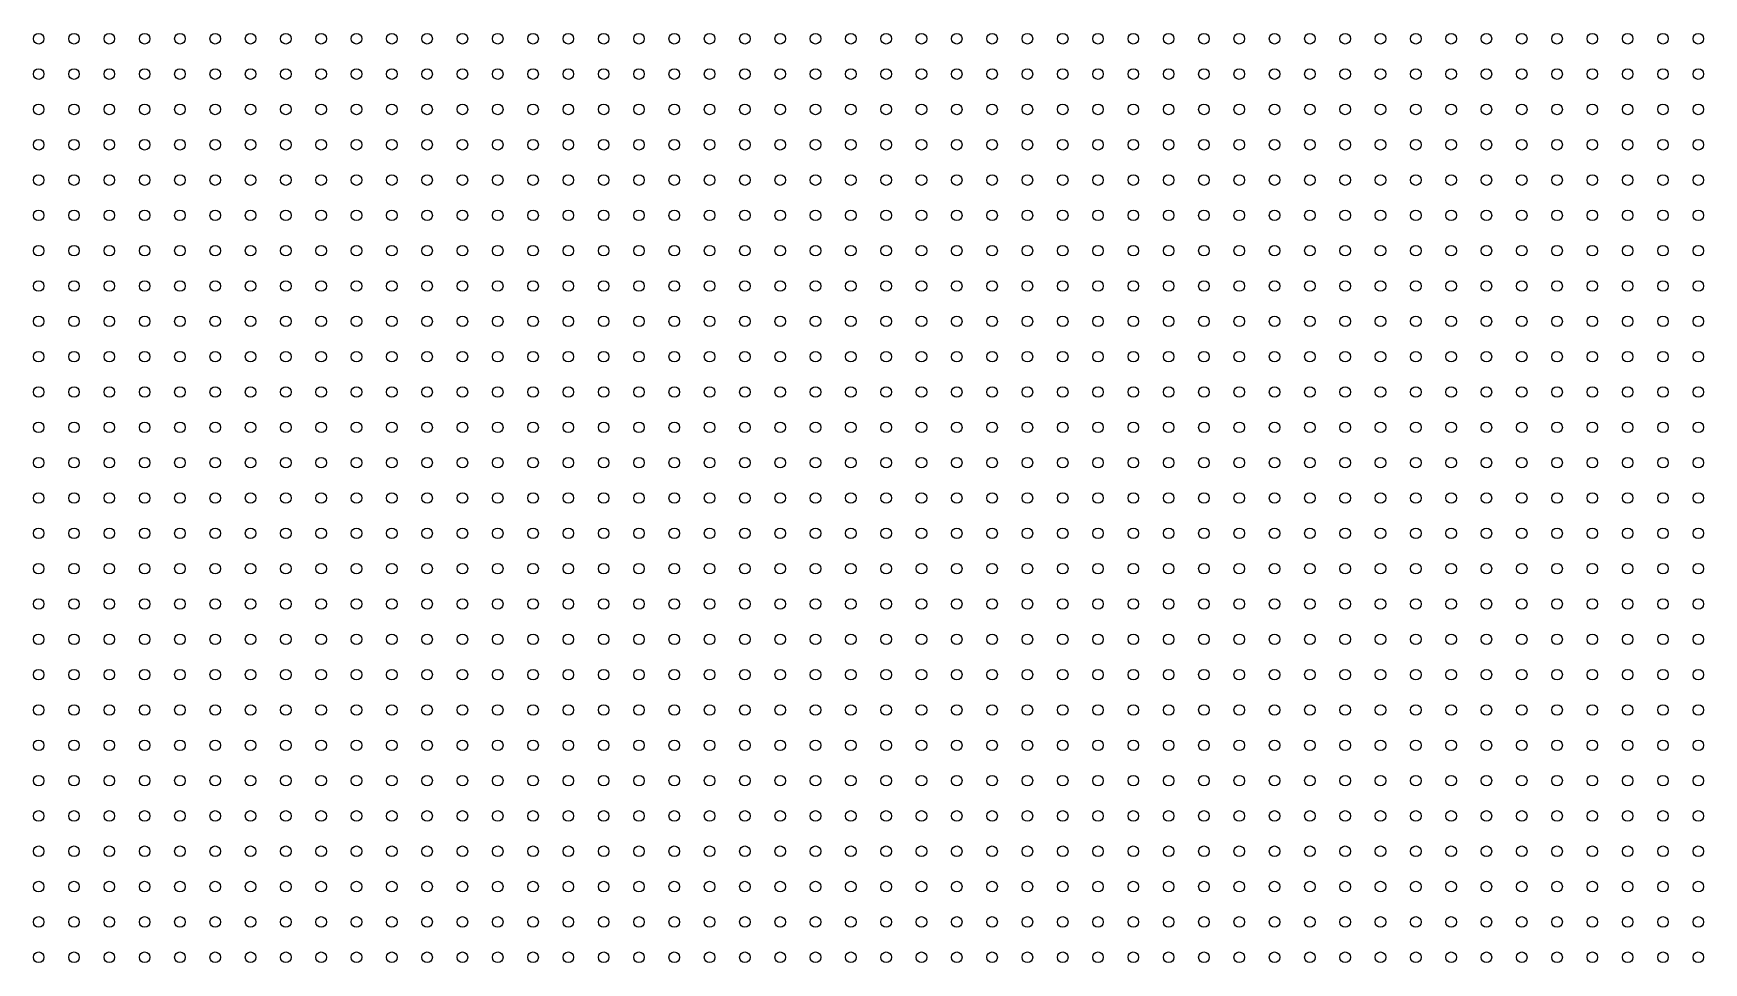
# Model space of a CAD drawing. Header units: metres. Extents: x -6 to 3826, y 14 to 2163.
# Drawn here: x 957 to 1903, y 1637 to 2163 of the extents above; entities that cross this region are included whole.
import ezdxf

# ---------------------------------------------------------------- set-up
doc = ezdxf.new("R2010")
doc.units = ezdxf.units.M

msp = doc.modelspace()

# ---------------------------------------------------------------- linework, layer by layer
for centre in [(960, 2160), (980, 2160), (1000, 2160), (1020, 2160), (1040, 2160), (1060, 2160), (1080, 2160), (1100, 2160), (1120, 2160), (1140, 2160), (1160, 2160), (1180, 2160), (1200, 2160), (1220, 2160), (1240, 2160), (1260, 2160), (1280, 2160), (1300, 2160), (1320, 2160), (1340, 2160), (1360, 2160), (1380, 2160), (1400, 2160), (1420, 2160), (1440, 2160), (1460, 2160), (1480, 2160), (1500, 2160), (1520, 2160), (1540, 2160), (1560, 2160), (1580, 2160), (1600, 2160), (1620, 2160), (1640, 2160), (1660, 2160), (1680, 2160), (1700, 2160), (1720, 2160), (1740, 2160), (1760, 2160), (1780, 2160), (1800, 2160), (1820, 2160), (1840, 2160), (1860, 2160), (1880, 2160), (1900, 2160), (960, 2140), (980, 2140), (1000, 2140), (1020, 2140), (1040, 2140), (1060, 2140), (1080, 2140), (1100, 2140), (1120, 2140), (1140, 2140), (1160, 2140), (1180, 2140), (1200, 2140), (1220, 2140), (1240, 2140), (1260, 2140), (1280, 2140), (1300, 2140), (1320, 2140), (1340, 2140), (1360, 2140), (1380, 2140), (1400, 2140), (1420, 2140), (1440, 2140), (1460, 2140), (1480, 2140), (1500, 2140), (1520, 2140), (1540, 2140), (1560, 2140), (1580, 2140), (1600, 2140), (1620, 2140), (1640, 2140), (1660, 2140), (1680, 2140), (1700, 2140), (1720, 2140), (1740, 2140), (1760, 2140), (1780, 2140), (1800, 2140), (1820, 2140), (1840, 2140), (1860, 2140), (1880, 2140), (1900, 2140), (960, 2120), (980, 2120), (1000, 2120), (1020, 2120), (1040, 2120), (1060, 2120), (1080, 2120), (1100, 2120), (1120, 2120), (1140, 2120), (1160, 2120), (1180, 2120), (1200, 2120), (1220, 2120), (1240, 2120), (1260, 2120), (1280, 2120), (1300, 2120), (1320, 2120), (1340, 2120), (1360, 2120), (1380, 2120), (1400, 2120), (1420, 2120), (1440, 2120), (1460, 2120), (1480, 2120), (1500, 2120), (1520, 2120), (1540, 2120), (1560, 2120), (1580, 2120), (1600, 2120), (1620, 2120), (1640, 2120), (1660, 2120), (1680, 2120), (1700, 2120), (1720, 2120), (1740, 2120), (1760, 2120), (1780, 2120), (1800, 2120), (1820, 2120), (1840, 2120), (1860, 2120), (1880, 2120), (1900, 2120), (960, 2100), (980, 2100), (1000, 2100), (1020, 2100), (1040, 2100), (1060, 2100), (1080, 2100), (1100, 2100), (1120, 2100), (1140, 2100), (1160, 2100), (1180, 2100), (1200, 2100), (1220, 2100), (1240, 2100), (1260, 2100), (1280, 2100), (1300, 2100), (1320, 2100), (1340, 2100), (1360, 2100), (1380, 2100), (1400, 2100), (1420, 2100), (1440, 2100), (1460, 2100), (1480, 2100), (1500, 2100), (1520, 2100), (1540, 2100), (1560, 2100), (1580, 2100), (1600, 2100), (1620, 2100), (1640, 2100), (1660, 2100), (1680, 2100), (1700, 2100), (1720, 2100), (1740, 2100), (1760, 2100), (1780, 2100), (1800, 2100), (1820, 2100), (1840, 2100), (1860, 2100), (1880, 2100), (1900, 2100), (960, 2080), (980, 2080), (1000, 2080), (1020, 2080), (1040, 2080), (1060, 2080), (1080, 2080), (1100, 2080), (1120, 2080), (1140, 2080), (1160, 2080), (1180, 2080), (1200, 2080), (1220, 2080), (1240, 2080), (1260, 2080), (1280, 2080), (1300, 2080), (1320, 2080), (1340, 2080), (1360, 2080), (1380, 2080), (1400, 2080), (1420, 2080), (1440, 2080), (1460, 2080), (1480, 2080), (1500, 2080), (1520, 2080), (1540, 2080), (1560, 2080), (1580, 2080), (1600, 2080), (1620, 2080), (1640, 2080), (1660, 2080), (1680, 2080), (1700, 2080), (1720, 2080), (1740, 2080), (1760, 2080), (1780, 2080), (1800, 2080), (1820, 2080), (1840, 2080), (1860, 2080), (1880, 2080), (1900, 2080), (960, 2060), (980, 2060), (1000, 2060), (1020, 2060), (1040, 2060), (1060, 2060), (1080, 2060), (1100, 2060), (1120, 2060), (1140, 2060), (1160, 2060), (1180, 2060), (1200, 2060), (1220, 2060), (1240, 2060), (1260, 2060), (1280, 2060), (1300, 2060), (1320, 2060), (1340, 2060), (1360, 2060), (1380, 2060), (1400, 2060), (1420, 2060), (1440, 2060), (1460, 2060), (1480, 2060), (1500, 2060), (1520, 2060), (1540, 2060), (1560, 2060), (1580, 2060), (1600, 2060), (1620, 2060), (1640, 2060), (1660, 2060), (1680, 2060), (1700, 2060), (1720, 2060), (1740, 2060), (1760, 2060), (1780, 2060), (1800, 2060), (1820, 2060), (1840, 2060), (1860, 2060), (1880, 2060), (1900, 2060), (960, 2040), (980, 2040), (1000, 2040), (1020, 2040), (1040, 2040), (1060, 2040), (1080, 2040), (1100, 2040), (1120, 2040), (1140, 2040), (1160, 2040), (1180, 2040), (1200, 2040), (1220, 2040), (1240, 2040), (1260, 2040), (1280, 2040), (1300, 2040), (1320, 2040), (1340, 2040), (1360, 2040), (1380, 2040), (1400, 2040), (1420, 2040), (1440, 2040), (1460, 2040), (1480, 2040), (1500, 2040), (1520, 2040), (1540, 2040), (1560, 2040), (1580, 2040), (1600, 2040), (1620, 2040), (1640, 2040), (1660, 2040), (1680, 2040), (1700, 2040), (1720, 2040), (1740, 2040), (1760, 2040), (1780, 2040), (1800, 2040), (1820, 2040), (1840, 2040), (1860, 2040), (1880, 2040), (1900, 2040), (960, 2020), (980, 2020), (1000, 2020), (1020, 2020), (1040, 2020), (1060, 2020), (1080, 2020), (1100, 2020), (1120, 2020), (1140, 2020), (1160, 2020), (1180, 2020), (1200, 2020), (1220, 2020), (1240, 2020), (1260, 2020), (1280, 2020), (1300, 2020), (1320, 2020), (1340, 2020), (1360, 2020), (1380, 2020), (1400, 2020), (1420, 2020), (1440, 2020), (1460, 2020), (1480, 2020), (1500, 2020), (1520, 2020), (1540, 2020), (1560, 2020), (1580, 2020), (1600, 2020), (1620, 2020), (1640, 2020), (1660, 2020), (1680, 2020), (1700, 2020), (1720, 2020), (1740, 2020), (1760, 2020), (1780, 2020), (1800, 2020), (1820, 2020), (1840, 2020), (1860, 2020), (1880, 2020), (1900, 2020), (960, 2000), (980, 2000), (1000, 2000), (1020, 2000), (1040, 2000), (1060, 2000), (1080, 2000), (1100, 2000), (1120, 2000), (1140, 2000), (1160, 2000), (1180, 2000), (1200, 2000), (1220, 2000), (1240, 2000), (1260, 2000), (1280, 2000), (1300, 2000), (1320, 2000), (1340, 2000), (1360, 2000), (1380, 2000), (1400, 2000), (1420, 2000), (1440, 2000), (1460, 2000), (1480, 2000), (1500, 2000), (1520, 2000), (1540, 2000), (1560, 2000), (1580, 2000), (1600, 2000), (1620, 2000), (1640, 2000), (1660, 2000), (1680, 2000), (1700, 2000), (1720, 2000), (1740, 2000), (1760, 2000), (1780, 2000), (1800, 2000), (1820, 2000), (1840, 2000), (1860, 2000), (1880, 2000), (1900, 2000), (960, 1980), (980, 1980), (1000, 1980), (1020, 1980), (1040, 1980), (1060, 1980), (1080, 1980), (1100, 1980), (1120, 1980), (1140, 1980), (1160, 1980), (1180, 1980), (1200, 1980), (1220, 1980), (1240, 1980), (1260, 1980), (1280, 1980), (1300, 1980), (1320, 1980), (1340, 1980), (1360, 1980), (1380, 1980), (1400, 1980), (1420, 1980), (1440, 1980), (1460, 1980), (1480, 1980), (1500, 1980), (1520, 1980), (1540, 1980), (1560, 1980), (1580, 1980), (1600, 1980), (1620, 1980), (1640, 1980), (1660, 1980), (1680, 1980), (1700, 1980), (1720, 1980), (1740, 1980), (1760, 1980), (1780, 1980), (1800, 1980), (1820, 1980), (1840, 1980), (1860, 1980), (1880, 1980), (1900, 1980), (960, 1960), (980, 1960), (1000, 1960), (1020, 1960), (1040, 1960), (1060, 1960), (1080, 1960), (1100, 1960), (1120, 1960), (1140, 1960), (1160, 1960), (1180, 1960), (1200, 1960), (1220, 1960), (1240, 1960), (1260, 1960), (1280, 1960), (1300, 1960), (1320, 1960), (1340, 1960), (1360, 1960), (1380, 1960), (1400, 1960), (1420, 1960), (1440, 1960), (1460, 1960), (1480, 1960), (1500, 1960), (1520, 1960), (1540, 1960), (1560, 1960), (1580, 1960), (1600, 1960), (1620, 1960), (1640, 1960), (1660, 1960), (1680, 1960), (1700, 1960), (1720, 1960), (1740, 1960), (1760, 1960), (1780, 1960), (1800, 1960), (1820, 1960), (1840, 1960), (1860, 1960), (1880, 1960), (1900, 1960), (960, 1940), (980, 1940), (1000, 1940), (1020, 1940), (1040, 1940), (1060, 1940), (1080, 1940), (1100, 1940), (1120, 1940), (1140, 1940), (1160, 1940), (1180, 1940), (1200, 1940), (1220, 1940), (1240, 1940), (1260, 1940), (1280, 1940), (1300, 1940), (1320, 1940), (1340, 1940), (1360, 1940), (1380, 1940), (1400, 1940), (1420, 1940), (1440, 1940), (1460, 1940), (1480, 1940), (1500, 1940), (1520, 1940), (1540, 1940), (1560, 1940), (1580, 1940), (1600, 1940), (1620, 1940), (1640, 1940), (1660, 1940), (1680, 1940), (1700, 1940), (1720, 1940), (1740, 1940), (1760, 1940), (1780, 1940), (1800, 1940), (1820, 1940), (1840, 1940), (1860, 1940), (1880, 1940), (1900, 1940), (960, 1920), (980, 1920), (1000, 1920), (1020, 1920), (1040, 1920), (1060, 1920), (1080, 1920), (1100, 1920), (1120, 1920), (1140, 1920), (1160, 1920), (1180, 1920), (1200, 1920), (1220, 1920), (1240, 1920), (1260, 1920), (1280, 1920), (1300, 1920), (1320, 1920), (1340, 1920), (1360, 1920), (1380, 1920), (1400, 1920), (1420, 1920), (1440, 1920), (1460, 1920), (1480, 1920), (1500, 1920), (1520, 1920), (1540, 1920), (1560, 1920), (1580, 1920), (1600, 1920), (1620, 1920), (1640, 1920), (1660, 1920), (1680, 1920), (1700, 1920), (1720, 1920), (1740, 1920), (1760, 1920), (1780, 1920), (1800, 1920), (1820, 1920), (1840, 1920), (1860, 1920), (1880, 1920), (1900, 1920), (960, 1900), (980, 1900), (1000, 1900), (1020, 1900), (1040, 1900), (1060, 1900), (1080, 1900), (1100, 1900), (1120, 1900), (1140, 1900), (1160, 1900), (1180, 1900), (1200, 1900), (1220, 1900), (1240, 1900), (1260, 1900), (1280, 1900), (1300, 1900), (1320, 1900), (1340, 1900), (1360, 1900), (1380, 1900), (1400, 1900), (1420, 1900), (1440, 1900), (1460, 1900), (1480, 1900), (1500, 1900), (1520, 1900), (1540, 1900), (1560, 1900), (1580, 1900), (1600, 1900), (1620, 1900), (1640, 1900), (1660, 1900), (1680, 1900), (1700, 1900), (1720, 1900), (1740, 1900), (1760, 1900), (1780, 1900), (1800, 1900), (1820, 1900), (1840, 1900), (1860, 1900), (1880, 1900), (1900, 1900), (960, 1880), (980, 1880), (1000, 1880), (1020, 1880), (1040, 1880), (1060, 1880), (1080, 1880), (1100, 1880), (1120, 1880), (1140, 1880), (1160, 1880), (1180, 1880), (1200, 1880), (1220, 1880), (1240, 1880), (1260, 1880), (1280, 1880), (1300, 1880), (1320, 1880), (1340, 1880), (1360, 1880), (1380, 1880), (1400, 1880), (1420, 1880), (1440, 1880), (1460, 1880), (1480, 1880), (1500, 1880), (1520, 1880), (1540, 1880), (1560, 1880), (1580, 1880), (1600, 1880), (1620, 1880), (1640, 1880), (1660, 1880), (1680, 1880), (1700, 1880), (1720, 1880), (1740, 1880), (1760, 1880), (1780, 1880), (1800, 1880), (1820, 1880), (1840, 1880), (1860, 1880), (1880, 1880), (1900, 1880), (960, 1860), (980, 1860), (1000, 1860), (1020, 1860), (1040, 1860), (1060, 1860), (1080, 1860), (1100, 1860), (1120, 1860), (1140, 1860), (1160, 1860), (1180, 1860), (1200, 1860), (1220, 1860), (1240, 1860), (1260, 1860), (1280, 1860), (1300, 1860), (1320, 1860), (1340, 1860), (1360, 1860), (1380, 1860), (1400, 1860), (1420, 1860), (1440, 1860), (1460, 1860), (1480, 1860), (1500, 1860), (1520, 1860), (1540, 1860), (1560, 1860), (1580, 1860), (1600, 1860), (1620, 1860), (1640, 1860), (1660, 1860), (1680, 1860), (1700, 1860), (1720, 1860), (1740, 1860), (1760, 1860), (1780, 1860), (1800, 1860), (1820, 1860), (1840, 1860), (1860, 1860), (1880, 1860), (1900, 1860), (960, 1840), (980, 1840), (1000, 1840), (1020, 1840), (1040, 1840), (1060, 1840), (1080, 1840), (1100, 1840), (1120, 1840), (1140, 1840), (1160, 1840), (1180, 1840), (1200, 1840), (1220, 1840), (1240, 1840), (1260, 1840), (1280, 1840), (1300, 1840), (1320, 1840), (1340, 1840), (1360, 1840), (1380, 1840), (1400, 1840), (1420, 1840), (1440, 1840), (1460, 1840), (1480, 1840), (1500, 1840), (1520, 1840), (1540, 1840), (1560, 1840), (1580, 1840), (1600, 1840), (1620, 1840), (1640, 1840), (1660, 1840), (1680, 1840), (1700, 1840), (1720, 1840), (1740, 1840), (1760, 1840), (1780, 1840), (1800, 1840), (1820, 1840), (1840, 1840), (1860, 1840), (1880, 1840), (1900, 1840), (960, 1820), (980, 1820), (1000, 1820), (1020, 1820), (1040, 1820), (1060, 1820), (1080, 1820), (1100, 1820), (1120, 1820), (1140, 1820), (1160, 1820), (1180, 1820), (1200, 1820), (1220, 1820), (1240, 1820), (1260, 1820), (1280, 1820), (1300, 1820), (1320, 1820), (1340, 1820), (1360, 1820), (1380, 1820), (1400, 1820), (1420, 1820), (1440, 1820), (1460, 1820), (1480, 1820), (1500, 1820), (1520, 1820), (1540, 1820), (1560, 1820), (1580, 1820), (1600, 1820), (1620, 1820), (1640, 1820), (1660, 1820), (1680, 1820), (1700, 1820), (1720, 1820), (1740, 1820), (1760, 1820), (1780, 1820), (1800, 1820), (1820, 1820), (1840, 1820), (1860, 1820), (1880, 1820), (1900, 1820), (960, 1800), (980, 1800), (1000, 1800), (1020, 1800), (1040, 1800), (1060, 1800), (1080, 1800), (1100, 1800), (1120, 1800), (1140, 1800), (1160, 1800), (1180, 1800), (1200, 1800), (1220, 1800), (1240, 1800), (1260, 1800), (1280, 1800), (1300, 1800), (1320, 1800), (1340, 1800), (1360, 1800), (1380, 1800), (1400, 1800), (1420, 1800), (1440, 1800), (1460, 1800), (1480, 1800), (1500, 1800), (1520, 1800), (1540, 1800), (1560, 1800), (1580, 1800), (1600, 1800), (1620, 1800), (1640, 1800), (1660, 1800), (1680, 1800), (1700, 1800), (1720, 1800), (1740, 1800), (1760, 1800), (1780, 1800), (1800, 1800), (1820, 1800), (1840, 1800), (1860, 1800), (1880, 1800), (1900, 1800), (960, 1780), (980, 1780), (1000, 1780), (1020, 1780), (1040, 1780), (1060, 1780), (1080, 1780), (1100, 1780), (1120, 1780), (1140, 1780), (1160, 1780), (1180, 1780), (1200, 1780), (1220, 1780), (1240, 1780), (1260, 1780), (1280, 1780), (1300, 1780), (1320, 1780), (1340, 1780), (1360, 1780), (1380, 1780), (1400, 1780), (1420, 1780), (1440, 1780), (1460, 1780), (1480, 1780), (1500, 1780), (1520, 1780), (1540, 1780), (1560, 1780), (1580, 1780), (1600, 1780), (1620, 1780), (1640, 1780), (1660, 1780), (1680, 1780), (1700, 1780), (1720, 1780), (1740, 1780), (1760, 1780), (1780, 1780), (1800, 1780), (1820, 1780), (1840, 1780), (1860, 1780), (1880, 1780), (1900, 1780), (960, 1760), (980, 1760), (1000, 1760), (1020, 1760), (1040, 1760), (1060, 1760), (1080, 1760), (1100, 1760), (1120, 1760), (1140, 1760), (1160, 1760), (1180, 1760), (1200, 1760), (1220, 1760), (1240, 1760), (1260, 1760), (1280, 1760), (1300, 1760), (1320, 1760), (1340, 1760), (1360, 1760), (1380, 1760), (1400, 1760), (1420, 1760), (1440, 1760), (1460, 1760), (1480, 1760), (1500, 1760), (1520, 1760), (1540, 1760), (1560, 1760), (1580, 1760), (1600, 1760), (1620, 1760), (1640, 1760), (1660, 1760), (1680, 1760), (1700, 1760), (1720, 1760), (1740, 1760), (1760, 1760), (1780, 1760), (1800, 1760), (1820, 1760), (1840, 1760), (1860, 1760), (1880, 1760), (1900, 1760), (960, 1740), (980, 1740), (1000, 1740), (1020, 1740), (1040, 1740), (1060, 1740), (1080, 1740), (1100, 1740), (1120, 1740), (1140, 1740), (1160, 1740), (1180, 1740), (1200, 1740), (1220, 1740), (1240, 1740), (1260, 1740), (1280, 1740), (1300, 1740), (1320, 1740), (1340, 1740), (1360, 1740), (1380, 1740), (1400, 1740), (1420, 1740), (1440, 1740), (1460, 1740), (1480, 1740), (1500, 1740), (1520, 1740), (1540, 1740), (1560, 1740), (1580, 1740), (1600, 1740), (1620, 1740), (1640, 1740), (1660, 1740), (1680, 1740), (1700, 1740), (1720, 1740), (1740, 1740), (1760, 1740), (1780, 1740), (1800, 1740), (1820, 1740), (1840, 1740), (1860, 1740), (1880, 1740), (1900, 1740), (960, 1720), (980, 1720), (1000, 1720), (1020, 1720), (1040, 1720), (1060, 1720), (1080, 1720), (1100, 1720), (1120, 1720), (1140, 1720), (1160, 1720), (1180, 1720), (1200, 1720), (1220, 1720), (1240, 1720), (1260, 1720), (1280, 1720), (1300, 1720), (1320, 1720), (1340, 1720), (1360, 1720), (1380, 1720), (1400, 1720), (1420, 1720), (1440, 1720), (1460, 1720), (1480, 1720), (1500, 1720), (1520, 1720), (1540, 1720), (1560, 1720), (1580, 1720), (1600, 1720), (1620, 1720), (1640, 1720), (1660, 1720), (1680, 1720), (1700, 1720), (1720, 1720), (1740, 1720), (1760, 1720), (1780, 1720), (1800, 1720), (1820, 1720), (1840, 1720), (1860, 1720), (1880, 1720), (1900, 1720), (960, 1700), (980, 1700), (1000, 1700), (1020, 1700), (1040, 1700), (1060, 1700), (1080, 1700), (1100, 1700), (1120, 1700), (1140, 1700), (1160, 1700), (1180, 1700), (1200, 1700), (1220, 1700), (1240, 1700), (1260, 1700), (1280, 1700), (1300, 1700), (1320, 1700), (1340, 1700), (1360, 1700), (1380, 1700), (1400, 1700), (1420, 1700), (1440, 1700), (1460, 1700), (1480, 1700), (1500, 1700), (1520, 1700), (1540, 1700), (1560, 1700), (1580, 1700), (1600, 1700), (1620, 1700), (1640, 1700), (1660, 1700), (1680, 1700), (1700, 1700), (1720, 1700), (1740, 1700), (1760, 1700), (1780, 1700), (1800, 1700), (1820, 1700), (1840, 1700), (1860, 1700), (1880, 1700), (1900, 1700), (960, 1680), (980, 1680), (1000, 1680), (1020, 1680), (1040, 1680), (1060, 1680), (1080, 1680), (1100, 1680), (1120, 1680), (1140, 1680), (1160, 1680), (1180, 1680), (1200, 1680), (1220, 1680), (1240, 1680), (1260, 1680), (1280, 1680), (1300, 1680), (1320, 1680), (1340, 1680), (1360, 1680), (1380, 1680), (1400, 1680), (1420, 1680), (1440, 1680), (1460, 1680), (1480, 1680), (1500, 1680), (1520, 1680), (1540, 1680), (1560, 1680), (1580, 1680), (1600, 1680), (1620, 1680), (1640, 1680), (1660, 1680), (1680, 1680), (1700, 1680), (1720, 1680), (1740, 1680), (1760, 1680), (1780, 1680), (1800, 1680), (1820, 1680), (1840, 1680), (1860, 1680), (1880, 1680), (1900, 1680), (960, 1660), (980, 1660), (1000, 1660), (1020, 1660), (1040, 1660), (1060, 1660), (1080, 1660), (1100, 1660), (1120, 1660), (1140, 1660), (1160, 1660), (1180, 1660), (1200, 1660), (1220, 1660), (1240, 1660), (1260, 1660), (1280, 1660), (1300, 1660), (1320, 1660), (1340, 1660), (1360, 1660), (1380, 1660), (1400, 1660), (1420, 1660), (1440, 1660), (1460, 1660), (1480, 1660), (1500, 1660), (1520, 1660), (1540, 1660), (1560, 1660), (1580, 1660), (1600, 1660), (1620, 1660), (1640, 1660), (1660, 1660), (1680, 1660), (1700, 1660), (1720, 1660), (1740, 1660), (1760, 1660), (1780, 1660), (1800, 1660), (1820, 1660), (1840, 1660), (1860, 1660), (1880, 1660), (1900, 1660), (960, 1640), (980, 1640), (1000, 1640), (1020, 1640), (1040, 1640), (1060, 1640), (1080, 1640), (1100, 1640), (1120, 1640), (1140, 1640), (1160, 1640), (1180, 1640), (1200, 1640), (1220, 1640), (1240, 1640), (1260, 1640), (1280, 1640), (1300, 1640), (1320, 1640), (1340, 1640), (1360, 1640), (1380, 1640), (1400, 1640), (1420, 1640), (1440, 1640), (1460, 1640), (1480, 1640), (1500, 1640), (1520, 1640), (1540, 1640), (1560, 1640), (1580, 1640), (1600, 1640), (1620, 1640), (1640, 1640), (1660, 1640), (1680, 1640), (1700, 1640), (1720, 1640), (1740, 1640), (1760, 1640), (1780, 1640), (1800, 1640), (1820, 1640), (1840, 1640), (1860, 1640), (1880, 1640), (1900, 1640)]:
    msp.add_circle(centre, 3)

doc.saveas('drawing.dxf')
